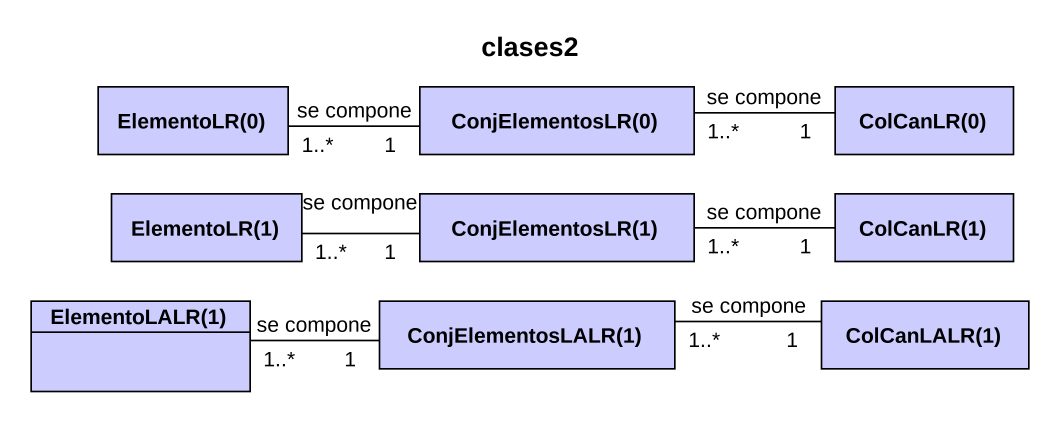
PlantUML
@startuml
title clases2
hide circle
hide empty members
class "ElementoLR(0)" as ElementoLR_0 #CCCCFF
class "ConjElementosLR(0)" as ConjElementosLR_0 #CCCCFF
class "ColCanLR(0)" as ColCanLR_0 #CCCCFF
class "ElementoLR(1)" as ElementoLR_1 #CCCCFF
class "ConjElementosLR(1)" as ConjElementosLR_1 #CCCCFF
class "ColCanLR(1)" as ColCanLR_1 #CCCCFF
class "ElementoLALR(1)" as ElementoLALR_1 #CCCCFF
class "ConjElementosLALR(1)" as ConjElementosLALR_1 #CCCCFF
class "ColCanLALR(1)" as ColCanLALR_1 #CCCCFF
ConjElementosLR_0 "1" -left- "1..*" ElementoLR_0 : se compone
ColCanLR_0 "1" -left- "1..*" ConjElementosLR_0 : se compone
ConjElementosLR_1 "1" -left- "1..*" ElementoLR_1 : se compone
ColCanLR_1 "1" -left- "1..*" ConjElementosLR_1 : se compone
ConjElementosLALR_1 "1" -left- "1..*" ElementoLALR_1 : se compone
ColCanLALR_1 "1" -left- "1..*" ConjElementosLALR_1 : se compone
@enduml
